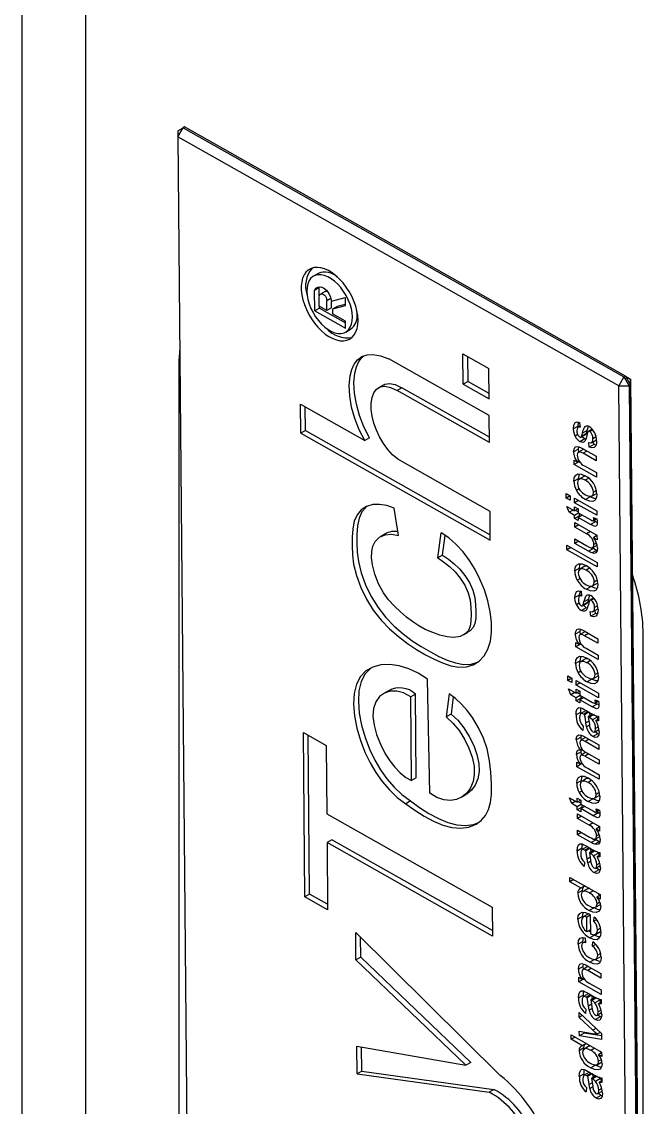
# Model space of a CAD drawing. Header units: millimetres. Extents: x 75 to 2075, y 25 to 1460.
# Drawn here: x 1328 to 1388.9, y 969 to 1075.2 of the extents above; entities that cross this region are included whole.
import ezdxf

# ---------------------------------------------------------------- set-up
doc = ezdxf.new("R2010")
doc.units = ezdxf.units.MM
doc.header["$LTSCALE"] = 5

msp = doc.modelspace()

# ---------------------------------------------------------------- linework, layer by layer
at = {"color": 7, "linetype": 'Continuous', "lineweight": 25}
for p, q in [((1327.955, 1190.839), (1327.955, 821.062)), ((1334.232, 812.315), (1334.232, 1182.091)), ((1343.242, 1063.958), (1343.742, 1064.836)), ((1343.242, 1064.535), (1343.742, 1064.836)), ((1343.242, 1064.535), (1343.242, 1063.958)), ((1343.894, 1064.923), (1343.742, 1064.836)), ((1343.742, 1064.836), (1386.88, 1040.458)), ((1387.031, 1040.546), (1343.894, 1064.923)), ((1386.38, 1039.58), (1343.242, 1063.958)), ((1343.242, 1063.958), (1344.583, 916.336)), ((1356.975, 1050.591), (1356.51, 1050.323)), ((1357.073, 1049.2), (1356.609, 1048.932)), ((1356.627, 1046.925), (1356.609, 1048.932)), ((1357.073, 1049.2), (1357.114, 1049.266)), ((1357.081, 1048.413), (1357.073, 1049.2)), ((1357.651, 1048.839), (1357.186, 1048.571)), ((1357.076, 1047.373), (1357.067, 1048.315)), ((1358.204, 1048.122), (1357.81, 1047.895)), ((1357.819, 1046.953), (1357.81, 1047.895)), ((1358.266, 1047.891), (1359.607, 1048.247)), ((1358.284, 1047.221), (1358.278, 1047.895)), ((1359.614, 1047.561), (1358.836, 1047.354)), ((1359.607, 1048.247), (1359.615, 1047.416)), ((1357.092, 1047.193), (1356.627, 1046.925)), ((1356.627, 1046.925), (1359.635, 1045.225)), ((1357.819, 1046.953), (1357.076, 1047.373)), ((1357.092, 1047.193), (1357.09, 1047.365)), ((1357.092, 1047.193), (1359.63, 1045.758)), ((1358.284, 1047.221), (1357.819, 1046.953)), ((1359.615, 1047.416), (1358.371, 1047.086)), ((1358.836, 1047.354), (1358.371, 1047.086)), ((1358.371, 1047.086), (1358.375, 1046.639)), ((1359.628, 1045.931), (1358.375, 1046.639)), ((1360.784, 1046.596), (1360.763, 1046.94)), ((1359.635, 1045.225), (1359.628, 1045.931)), ((1359.666, 1044.856), (1360.131, 1045.124)), ((1373.703, 1036.677), (1363.869, 1042.234)), ((1371.166, 1039.757), (1371.139, 1042.724)), ((1371.139, 1042.724), (1373.661, 1041.299)), ((1371.631, 1040.025), (1371.608, 1042.459)), ((1343.323, 1041.53), (1343.445, 1041.601)), ((1343.323, 1041.53), (1343.323, 942.379)), ((1373.688, 1038.332), (1373.661, 1041.299)), ((1371.631, 1040.025), (1371.166, 1039.757)), ((1371.631, 1040.025), (1373.683, 1038.865)), ((1386.88, 1040.458), (1386.38, 1039.58)), ((1386.88, 1040.458), (1387.031, 1040.546)), ((1386.88, 1040.458), (1387.39, 1039.586)), ((1387.031, 1040.546), (1387.542, 1039.674)), ((1387.031, 1040.546), (1387.542, 1040.251)), ((1387.542, 1039.674), (1387.542, 1040.251)), ((1387.542, 1040.251), (1388.882, 892.629)), ((1363.338, 1039.671), (1362.873, 1039.402)), ((1365.17, 1039.409), (1364.706, 1039.141)), ((1373.727, 1034.043), (1364.706, 1039.141)), ((1373.722, 1034.577), (1365.17, 1039.409)), ((1371.166, 1039.757), (1373.688, 1038.332)), ((1386.38, 1039.58), (1387.39, 1039.586)), ((1387.72, 891.958), (1386.38, 1039.58)), ((1387.542, 1039.674), (1387.39, 1039.586)), ((1387.39, 1039.586), (1388.73, 891.964)), ((1388.882, 892.052), (1387.542, 1039.674)), ((1355.232, 1037.789), (1361.518, 1034.237)), ((1355.258, 1034.962), (1355.232, 1037.789)), ((1355.723, 1035.23), (1355.702, 1037.524)), ((1373.727, 1034.043), (1373.703, 1036.677)), ((1382.553, 1036.003), (1382.595, 1035.537)), ((1355.723, 1035.23), (1355.258, 1034.962)), ((1355.258, 1034.962), (1373.813, 1024.476)), ((1355.723, 1035.23), (1373.809, 1025.009)), ((1382.414, 1035.65), (1381.95, 1035.381)), ((1382.368, 1034.825), (1382.108, 1034.675)), ((1382.585, 1035.646), (1382.403, 1035.54)), ((1382.424, 1035.553), (1382.414, 1035.65)), ((1382.682, 1034.584), (1383.147, 1034.852)), ((1383.212, 1034.94), (1382.747, 1034.671)), ((1383.292, 1035.228), (1382.828, 1034.96)), ((1383.787, 1035.35), (1383.426, 1035.141)), ((1383.83, 1035.296), (1383.546, 1035.132)), ((1361.982, 1034.506), (1361.518, 1034.237)), ((1383.055, 1034.395), (1382.59, 1034.126)), ((1383.142, 1034.358), (1383.055, 1034.395)), ((1383.488, 1033.575), (1383.446, 1034.04)), ((1383.953, 1033.843), (1383.488, 1033.575)), ((1383.729, 1034.029), (1384.194, 1034.297)), ((1384.16, 1034.587), (1383.861, 1034.414)), ((1383.953, 1033.843), (1383.926, 1034.142)), ((1384.148, 1033.798), (1383.953, 1033.843)), ((1382.435, 1033.391), (1381.97, 1033.123)), ((1382.898, 1033.375), (1382.434, 1033.107)), ((1382.435, 1033.391), (1382.466, 1033.634)), ((1382.476, 1033.131), (1382.435, 1033.391)), ((1382.847, 1033.451), (1384.181, 1032.697)), ((1383.27, 1033.212), (1382.884, 1032.989)), ((1384.185, 1032.253), (1382.884, 1032.989)), ((1384.181, 1032.697), (1384.185, 1032.253)), ((1373.788, 1027.303), (1364.767, 1032.401)), ((1382.016, 1032.331), (1382.32, 1032.159)), ((1382.02, 1031.887), (1382.016, 1032.331)), ((1382.484, 1032.155), (1382.02, 1031.887)), ((1384.2, 1030.655), (1382.02, 1031.887)), ((1382.483, 1032.253), (1382.32, 1032.159)), ((1382.484, 1032.155), (1382.483, 1032.253)), ((1382.589, 1032.096), (1382.484, 1032.155)), ((1383.027, 1031.759), (1384.196, 1031.099)), ((1382.461, 1030.535), (1381.996, 1030.267)), ((1382.476, 1030.412), (1382.461, 1030.535)), ((1382.972, 1030.722), (1382.507, 1030.454)), ((1383.455, 1030.547), (1383.106, 1030.345)), ((1384.196, 1031.099), (1384.2, 1030.655)), ((1382.509, 1029.51), (1382.243, 1029.357)), ((1381.246, 1029.055), (1381.629, 1028.839)), ((1381.25, 1028.611), (1381.246, 1029.055)), ((1381.629, 1028.83), (1381.25, 1028.611)), ((1381.633, 1028.395), (1381.25, 1028.611)), ((1381.629, 1028.839), (1381.633, 1028.395)), ((1382.049, 1028.601), (1384.23, 1027.369)), ((1382.053, 1028.157), (1382.049, 1028.601)), ((1382.44, 1028.38), (1382.053, 1028.157)), ((1383.6, 1028.742), (1383.135, 1028.474)), ((1383.6, 1028.742), (1383.535, 1028.784)), ((1383.743, 1028.799), (1384.207, 1029.068)), ((1384.199, 1029.354), (1383.909, 1029.186)), ((1364.835, 1024.939), (1364.396, 1027.615)), ((1373.813, 1024.476), (1373.788, 1027.303)), ((1381.312, 1027.781), (1382.061, 1027.358)), ((1381.534, 1027.214), (1381.312, 1027.781)), ((1381.921, 1027.437), (1381.534, 1027.214)), ((1384.234, 1026.925), (1382.053, 1028.157)), ((1382.057, 1027.758), (1382.401, 1027.563)), ((1382.061, 1027.358), (1382.057, 1027.758)), ((1382.401, 1027.555), (1382.061, 1027.358)), ((1382.404, 1027.253), (1382.139, 1027.403)), ((1382.401, 1027.563), (1382.405, 1027.163)), ((1384.23, 1027.369), (1384.234, 1026.925)), ((1382.065, 1026.914), (1381.534, 1027.214)), ((1382.451, 1027.137), (1382.065, 1026.914)), ((1382.068, 1026.603), (1382.065, 1026.914)), ((1382.532, 1026.871), (1382.068, 1026.603)), ((1382.412, 1026.409), (1382.068, 1026.603)), ((1382.405, 1027.163), (1383.642, 1026.464)), ((1382.796, 1026.943), (1382.409, 1026.719)), ((1382.409, 1026.719), (1382.412, 1026.409)), ((1383.632, 1026.028), (1382.409, 1026.719)), ((1382.532, 1026.871), (1382.53, 1027.093)), ((1382.603, 1026.831), (1382.532, 1026.871)), ((1384.097, 1026.296), (1383.632, 1026.028)), ((1383.887, 1026.383), (1384.221, 1026.576)), ((1384.097, 1026.296), (1383.915, 1026.399)), ((1383.922, 1026.704), (1384.242, 1026.567)), ((1384.107, 1026.625), (1383.933, 1026.524)), ((1384.26, 1026.209), (1384.097, 1026.296)), ((1368.679, 1022.766), (1368.993, 1025.205)), ((1382.071, 1026.203), (1384.251, 1024.971)), ((1382.075, 1025.759), (1382.071, 1026.203)), ((1382.462, 1025.983), (1382.075, 1025.759)), ((1383.22, 1025.112), (1382.075, 1025.759)), ((1383.607, 1025.336), (1383.22, 1025.112)), ((1363.516, 1025.102), (1363.051, 1024.834)), ((1369.144, 1023.034), (1369.39, 1024.945)), ((1382.086, 1024.605), (1383.271, 1023.935)), ((1382.09, 1024.161), (1382.086, 1024.605)), ((1382.476, 1024.384), (1382.09, 1024.161)), ((1383.434, 1023.401), (1382.09, 1024.161)), ((1384.252, 1024.932), (1383.899, 1024.729)), ((1384.255, 1024.527), (1383.899, 1024.729)), ((1384.209, 1024.197), (1383.955, 1024.05)), ((1384.221, 1024.915), (1384.141, 1025.034)), ((1384.251, 1024.971), (1384.255, 1024.527)), ((1369.144, 1023.034), (1368.679, 1022.766)), ((1381.292, 1023.993), (1384.276, 1022.307)), ((1381.296, 1023.549), (1381.292, 1023.993)), ((1381.683, 1023.773), (1381.296, 1023.549)), ((1384.28, 1021.863), (1381.296, 1023.549)), ((1383.898, 1023.67), (1383.434, 1023.401)), ((1384.241, 1023.501), (1383.777, 1023.233)), ((1383.898, 1023.67), (1383.778, 1023.738)), ((1383.841, 1023.755), (1384.266, 1024)), ((1384.276, 1022.307), (1384.28, 1021.863)), ((1382.541, 1021.744), (1382.076, 1021.476)), ((1382.556, 1021.62), (1382.541, 1021.744)), ((1383.052, 1021.931), (1382.587, 1021.663)), ((1383.535, 1021.756), (1383.185, 1021.554)), ((1382.589, 1020.719), (1382.323, 1020.565)), ((1383.68, 1019.95), (1383.215, 1019.682)), ((1383.68, 1019.95), (1383.614, 1019.993)), ((1383.822, 1020.008), (1384.287, 1020.276)), ((1384.279, 1020.562), (1383.988, 1020.395)), ((1382.564, 1019.133), (1382.1, 1018.864)), ((1382.735, 1019.128), (1382.553, 1019.023)), ((1382.574, 1019.035), (1382.564, 1019.133)), ((1382.703, 1019.486), (1382.745, 1019.02)), ((1383.937, 1018.833), (1383.576, 1018.624)), ((1383.98, 1018.779), (1383.696, 1018.615)), ((1382.518, 1018.308), (1382.258, 1018.158)), ((1383.205, 1017.877), (1382.74, 1017.609)), ((1382.832, 1018.067), (1383.297, 1018.335)), ((1383.362, 1018.422), (1382.897, 1018.154)), ((1383.442, 1018.711), (1382.978, 1018.443)), ((1383.292, 1017.841), (1383.205, 1017.877)), ((1383.879, 1017.512), (1384.344, 1017.78)), ((1384.31, 1018.07), (1384.011, 1017.897)), ((1383.638, 1017.058), (1383.596, 1017.523)), ((1384.103, 1017.326), (1383.638, 1017.058)), ((1384.103, 1017.326), (1384.076, 1017.625)), ((1384.298, 1017.281), (1384.103, 1017.326)), ((1382.597, 1015.542), (1382.628, 1015.785)), ((1383.009, 1015.602), (1384.343, 1014.848)), ((1371.188, 1015.217), (1371.653, 1015.486)), ((1382.597, 1015.542), (1382.132, 1015.274)), ((1383.06, 1015.526), (1382.596, 1015.258)), ((1382.638, 1015.282), (1382.597, 1015.542)), ((1383.432, 1015.363), (1383.046, 1015.14)), ((1384.347, 1014.404), (1383.046, 1015.14)), ((1384.343, 1014.848), (1384.347, 1014.404)), ((1388.78, 916.137), (1388.78, 1015.289)), ((1382.178, 1014.482), (1382.482, 1014.31)), ((1382.182, 1014.038), (1382.178, 1014.482)), ((1382.646, 1014.306), (1382.182, 1014.038)), ((1384.362, 1012.806), (1382.182, 1014.038)), ((1382.646, 1014.404), (1382.482, 1014.31)), ((1382.646, 1014.306), (1382.645, 1014.404)), ((1382.751, 1014.247), (1382.646, 1014.306)), ((1383.189, 1013.91), (1384.358, 1013.25)), ((1382.623, 1012.686), (1382.158, 1012.418)), ((1382.638, 1012.563), (1382.623, 1012.686)), ((1383.134, 1012.873), (1382.669, 1012.605)), ((1383.618, 1012.698), (1383.268, 1012.496)), ((1384.358, 1013.25), (1384.362, 1012.806)), ((1382.671, 1011.661), (1382.405, 1011.507)), ((1384.361, 1011.505), (1384.071, 1011.337)), ((1367.897, 999.735), (1367.661, 1010.885)), ((1381.408, 1011.206), (1381.791, 1010.99)), ((1381.412, 1010.762), (1381.408, 1011.206)), ((1381.791, 1010.98), (1381.412, 1010.762)), ((1381.795, 1010.546), (1381.412, 1010.762)), ((1381.791, 1010.99), (1381.795, 1010.546)), ((1382.211, 1010.752), (1384.392, 1009.52)), ((1382.215, 1010.308), (1382.211, 1010.752)), ((1382.602, 1010.531), (1382.215, 1010.308)), ((1384.396, 1009.076), (1382.215, 1010.308)), ((1383.762, 1010.893), (1383.297, 1010.624)), ((1383.762, 1010.893), (1383.697, 1010.935)), ((1383.905, 1010.95), (1384.369, 1011.219)), ((1363.843, 1009.754), (1363.378, 1009.485)), ((1366.494, 1009.425), (1366.03, 1009.156)), ((1366.569, 1001.224), (1366.494, 1009.425)), ((1369.787, 1009.443), (1369.505, 1007.192)), ((1381.474, 1009.932), (1382.223, 1009.509)), ((1381.696, 1009.365), (1381.474, 1009.932)), ((1382.083, 1009.588), (1381.696, 1009.365)), ((1382.227, 1009.065), (1381.696, 1009.365)), ((1382.219, 1009.908), (1382.563, 1009.714)), ((1382.223, 1009.509), (1382.219, 1009.908)), ((1382.563, 1009.705), (1382.223, 1009.509)), ((1382.613, 1009.288), (1382.227, 1009.065)), ((1382.566, 1009.404), (1382.301, 1009.554)), ((1382.563, 1009.714), (1382.567, 1009.314)), ((1382.567, 1009.314), (1383.804, 1008.615)), ((1382.694, 1009.022), (1382.692, 1009.243)), ((1384.392, 1009.52), (1384.396, 1009.076)), ((1366.104, 1000.955), (1366.03, 1009.156)), ((1370.183, 1009.158), (1369.97, 1007.461)), ((1382.23, 1008.754), (1382.227, 1009.065)), ((1382.694, 1009.022), (1382.23, 1008.754)), ((1382.574, 1008.559), (1382.23, 1008.754)), ((1382.958, 1009.093), (1382.571, 1008.87)), ((1382.571, 1008.87), (1382.574, 1008.559)), ((1383.794, 1008.179), (1382.571, 1008.87)), ((1382.765, 1008.982), (1382.694, 1009.022)), ((1384.259, 1008.447), (1383.794, 1008.179)), ((1384.049, 1008.534), (1384.383, 1008.727)), ((1384.259, 1008.447), (1384.077, 1008.55)), ((1384.084, 1008.855), (1384.404, 1008.718)), ((1384.269, 1008.776), (1384.095, 1008.675)), ((1384.422, 1008.36), (1384.259, 1008.447)), ((1369.97, 1007.461), (1369.505, 1007.192)), ((1382.669, 1007.66), (1382.204, 1007.392)), ((1382.678, 1007.525), (1382.669, 1007.66)), ((1383.14, 1007.791), (1382.675, 1007.523)), ((1383.377, 1007.708), (1382.952, 1007.462)), ((1383, 1007.921), (1383.467, 1007.657)), ((1383.468, 1007.657), (1383.041, 1007.41)), ((1383.218, 1007.798), (1383.125, 1007.782)), ((1383.818, 1007.468), (1383.385, 1007.218)), ((1383.496, 1007.153), (1383.385, 1007.218)), ((1383.961, 1007.421), (1383.496, 1007.153)), ((1383.577, 1007.328), (1383.506, 1007.678)), ((1384.264, 1007.184), (1383.799, 1006.916)), ((1384.264, 1007.184), (1384.105, 1007.328)), ((1384.412, 1007.256), (1384.416, 1006.812)), ((1382.899, 1006.3), (1382.865, 1005.877)), ((1383.472, 1006.78), (1383.173, 1006.607)), ((1383.524, 1006.38), (1383.231, 1006.211)), ((1384.4, 1006.211), (1384.119, 1006.049)), ((1384.415, 1006.983), (1384.15, 1006.83)), ((1355.524, 1005.663), (1357.748, 1004.406)), ((1355.67, 989.577), (1355.524, 1005.663)), ((1356.135, 989.845), (1355.994, 1005.397)), ((1382.691, 1005.218), (1382.226, 1004.95)), ((1383.14, 1005.171), (1382.675, 1004.903)), ((1382.691, 1005.218), (1382.708, 1005.415)), ((1382.948, 1005.305), (1384.438, 1004.464)), ((1383.48, 1005.005), (1383.093, 1004.782)), ((1384.32, 1005.542), (1383.855, 1005.273)), ((1384.011, 1005.714), (1384.435, 1005.959)), ((1384.434, 1005.5), (1384.32, 1005.542)), ((1357.748, 1004.406), (1357.808, 997.715)), ((1382.795, 1004.045), (1382.638, 1003.954)), ((1382.704, 1003.778), (1382.73, 1004.007)), ((1384.442, 1004.02), (1383.093, 1004.782)), ((1384.438, 1004.464), (1384.442, 1004.02)), ((1382.704, 1003.778), (1382.239, 1003.51)), ((1383.135, 1003.7), (1382.67, 1003.432)), ((1383.451, 1003.564), (1383.064, 1003.341)), ((1384.455, 1002.555), (1383.064, 1003.341)), ((1383.207, 1003.701), (1384.451, 1002.999)), ((1384.451, 1002.999), (1384.455, 1002.555)), ((1382.284, 1002.765), (1382.624, 1002.573)), ((1382.288, 1002.321), (1382.284, 1002.765)), ((1382.753, 1002.59), (1382.288, 1002.321)), ((1384.468, 1001.089), (1382.288, 1002.321)), ((1382.764, 1002.654), (1382.624, 1002.573)), ((1382.753, 1002.59), (1382.752, 1002.647)), ((1382.868, 1002.525), (1382.753, 1002.59)), ((1383.354, 1002.161), (1384.464, 1001.533)), ((1366.569, 1001.224), (1366.104, 1000.955)), ((1382.729, 1000.964), (1382.265, 1000.696)), ((1382.744, 1000.841), (1382.729, 1000.964)), ((1383.241, 1001.151), (1382.776, 1000.883)), ((1383.724, 1000.977), (1383.374, 1000.775)), ((1384.464, 1001.533), (1384.468, 1001.089)), ((1382.778, 999.94), (1382.511, 999.786)), ((1384.467, 999.783), (1384.177, 999.615)), ((1365.996, 998.965), (1365.531, 998.697)), ((1370.985, 999.323), (1371.45, 999.592)), ((1381.571, 999.275), (1382.319, 998.853)), ((1381.793, 998.709), (1381.571, 999.275)), ((1382.179, 998.932), (1381.793, 998.709)), ((1382.324, 998.409), (1381.793, 998.709)), ((1382.316, 999.252), (1382.66, 999.058)), ((1382.319, 998.853), (1382.316, 999.252)), ((1382.66, 999.049), (1382.319, 998.853)), ((1382.71, 998.632), (1382.324, 998.409)), ((1382.663, 998.748), (1382.397, 998.898)), ((1382.66, 999.058), (1382.664, 998.658)), ((1382.664, 998.658), (1383.901, 997.959)), ((1383.868, 999.171), (1383.404, 998.903)), ((1383.868, 999.171), (1383.803, 999.213)), ((1384.011, 999.229), (1384.476, 999.497)), ((1357.808, 997.715), (1374.009, 988.56)), ((1382.326, 998.098), (1382.324, 998.409)), ((1382.791, 998.366), (1382.326, 998.098)), ((1382.671, 997.903), (1382.326, 998.098)), ((1382.33, 997.698), (1384.51, 996.466)), ((1382.334, 997.254), (1382.33, 997.698)), ((1383.054, 998.437), (1382.668, 998.214)), ((1382.668, 998.214), (1382.671, 997.903)), ((1383.891, 997.523), (1382.668, 998.214)), ((1382.791, 998.366), (1382.789, 998.587)), ((1382.862, 998.326), (1382.791, 998.366)), ((1384.356, 997.791), (1383.891, 997.523)), ((1384.146, 997.878), (1384.479, 998.071)), ((1384.356, 997.791), (1384.173, 997.894)), ((1384.18, 998.199), (1384.501, 998.062)), ((1384.366, 998.119), (1384.192, 998.019)), ((1384.519, 997.704), (1384.356, 997.791)), ((1382.721, 997.477), (1382.334, 997.254)), ((1383.479, 996.607), (1382.334, 997.254)), ((1383.866, 996.83), (1383.479, 996.607)), ((1384.48, 996.409), (1384.4, 996.528)), ((1382.344, 996.1), (1383.53, 995.43)), ((1382.348, 995.656), (1382.344, 996.1)), ((1382.735, 995.879), (1382.348, 995.656)), ((1383.693, 994.896), (1382.348, 995.656)), ((1384.1, 995.25), (1384.525, 995.495)), ((1384.51, 996.427), (1384.158, 996.223)), ((1384.514, 996.022), (1384.158, 996.223)), ((1384.467, 995.691), (1384.214, 995.545)), ((1384.51, 996.466), (1384.514, 996.022)), ((1358.299, 995.172), (1357.834, 994.904)), ((1357.834, 994.904), (1357.894, 988.32)), ((1374.035, 985.749), (1357.834, 994.904)), ((1374.03, 986.282), (1358.299, 995.172)), ((1383.261, 994.471), (1382.796, 994.203)), ((1383.498, 994.388), (1383.073, 994.142)), ((1383.121, 994.601), (1383.588, 994.337)), ((1383.338, 994.478), (1383.246, 994.461)), ((1383.698, 994.008), (1383.626, 994.358)), ((1384.157, 995.164), (1383.693, 994.896)), ((1384.5, 994.996), (1384.035, 994.727)), ((1384.157, 995.164), (1384.037, 995.232)), ((1382.79, 994.34), (1382.325, 994.071)), ((1382.799, 994.205), (1382.79, 994.34)), ((1383.589, 994.336), (1383.162, 994.09)), ((1383.593, 993.459), (1383.294, 993.287)), ((1383.939, 994.147), (1383.506, 993.897)), ((1383.617, 993.832), (1383.506, 993.897)), ((1384.082, 994.101), (1383.617, 993.832)), ((1384.385, 993.864), (1383.92, 993.596)), ((1384.385, 993.864), (1384.226, 994.008)), ((1384.536, 993.662), (1384.271, 993.509)), ((1384.533, 993.935), (1384.537, 993.491)), ((1383.02, 992.979), (1382.985, 992.557)), ((1383.645, 993.06), (1383.352, 992.891)), ((1384.441, 992.221), (1383.976, 991.953)), ((1384.132, 992.394), (1384.556, 992.638)), ((1384.521, 992.891), (1384.24, 992.729)), ((1384.555, 992.18), (1384.441, 992.221)), ((1381.587, 991.492), (1384.571, 989.806)), ((1381.591, 991.048), (1381.587, 991.492)), ((1381.978, 991.271), (1381.591, 991.048)), ((1382.693, 990.425), (1381.591, 991.048)), ((1382.827, 990.2), (1382.362, 989.932)), ((1383.08, 990.648), (1382.693, 990.425)), ((1382.849, 990.069), (1382.827, 990.2)), ((1383.323, 990.369), (1382.858, 990.101)), ((1383.901, 990.184), (1383.514, 989.961)), ((1356.135, 989.845), (1355.67, 989.577)), ((1357.894, 988.32), (1355.67, 989.577)), ((1357.889, 988.854), (1356.135, 989.845)), ((1384.571, 989.736), (1384.245, 989.548)), ((1384.575, 989.362), (1384.245, 989.548)), ((1384.544, 989.054), (1384.274, 988.898)), ((1384.571, 989.806), (1384.575, 989.362)), ((1374.009, 988.56), (1374.035, 985.749)), ((1383.967, 988.514), (1383.502, 988.245)), ((1384.117, 988.568), (1384.582, 988.836)), ((1382.85, 987.658), (1382.385, 987.39)), ((1382.863, 987.566), (1382.85, 987.658)), ((1383.372, 987.892), (1382.908, 987.624)), ((1383.6, 987.784), (1383.259, 987.588)), ((1383.272, 986.167), (1383.259, 987.588)), ((1383.492, 987.914), (1383.372, 987.892)), ((1383.599, 987.835), (1383.616, 985.972)), ((1383.947, 987.194), (1383.982, 987.607)), ((1384.211, 987.346), (1383.947, 987.194)), ((1360.643, 986.09), (1374.785, 972.104)), ((1360.667, 983.412), (1360.643, 986.09)), ((1383.612, 986.364), (1383.272, 986.167)), ((1383.615, 986.122), (1383.455, 986.273)), ((1384.008, 985.84), (1383.941, 985.885)), ((1384.118, 985.912), (1384.582, 986.181)), ((1384.601, 986.515), (1384.298, 986.34)), ((1361.132, 983.68), (1361.114, 985.624)), ((1382.872, 985.226), (1382.408, 984.958)), ((1382.892, 985.093), (1382.872, 985.226)), ((1383.118, 985.224), (1382.883, 985.088)), ((1383.087, 985.565), (1383.129, 985.099)), ((1384.008, 985.84), (1383.543, 985.572)), ((1383.817, 984.754), (1383.852, 985.177)), ((1384.118, 984.928), (1383.817, 984.754)), ((1384.164, 983.491), (1384.629, 983.76)), ((1384.621, 984.036), (1384.32, 983.863)), ((1361.132, 983.68), (1360.667, 983.412)), ((1371.431, 973.097), (1360.667, 983.412)), ((1371.896, 973.365), (1361.132, 983.68)), ((1382.894, 982.775), (1382.43, 982.506)), ((1383.358, 982.758), (1382.893, 982.49)), ((1382.894, 982.775), (1382.925, 983.017)), ((1382.935, 982.514), (1382.894, 982.775)), ((1383.307, 982.834), (1384.641, 982.08)), ((1384.019, 983.448), (1383.555, 983.18)), ((1382.475, 981.714), (1382.779, 981.542)), ((1382.479, 981.27), (1382.475, 981.714)), ((1382.943, 981.637), (1382.779, 981.542)), ((1382.944, 981.538), (1382.943, 981.637)), ((1383.73, 982.595), (1383.343, 982.372)), ((1384.645, 981.636), (1383.343, 982.372)), ((1384.641, 982.08), (1384.645, 981.636)), ((1382.944, 981.538), (1382.479, 981.27)), ((1384.659, 980.038), (1382.479, 981.27)), ((1383.049, 981.479), (1382.944, 981.538)), ((1383.486, 981.143), (1384.655, 980.482)), ((1382.92, 979.954), (1382.455, 979.686)), ((1382.93, 979.819), (1382.92, 979.954)), ((1383.391, 980.085), (1382.926, 979.817)), ((1383.629, 980.002), (1383.203, 979.756)), ((1383.252, 980.215), (1383.718, 979.951)), ((1383.72, 979.951), (1383.292, 979.704)), ((1383.469, 980.092), (1383.376, 980.076)), ((1384.07, 979.762), (1383.637, 979.511)), ((1383.748, 979.447), (1383.637, 979.511)), ((1384.212, 979.715), (1383.748, 979.447)), ((1383.829, 979.622), (1383.757, 979.972)), ((1384.515, 979.478), (1384.051, 979.21)), ((1384.515, 979.478), (1384.356, 979.622)), ((1384.655, 980.482), (1384.659, 980.038)), ((1384.664, 979.549), (1384.668, 979.105)), ((1383.15, 978.594), (1383.116, 978.171)), ((1383.723, 979.073), (1383.425, 978.901)), ((1383.775, 978.674), (1383.483, 978.505)), ((1384.651, 978.505), (1384.37, 978.343)), ((1384.666, 979.277), (1384.401, 979.124)), ((1382.507, 978.251), (1384.694, 976.197)), ((1382.511, 977.781), (1382.507, 978.251)), ((1382.818, 977.958), (1382.511, 977.781)), ((1383.846, 976.522), (1382.511, 977.781)), ((1384.571, 977.835), (1384.107, 977.567)), ((1384.263, 978.008), (1384.687, 978.253)), ((1384.686, 977.794), (1384.571, 977.835)), ((1382.523, 976.456), (1383.824, 976.222)), ((1382.527, 975.986), (1382.523, 976.456)), ((1382.992, 976.255), (1382.991, 976.372)), ((1384.156, 976.701), (1383.846, 976.522)), ((1384.572, 976.311), (1384.262, 976.132)), ((1381.727, 976.085), (1384.71, 974.399)), ((1381.731, 975.641), (1381.727, 976.085)), ((1382.118, 975.864), (1381.731, 975.641)), ((1382.833, 975.018), (1381.731, 975.641)), ((1382.992, 976.255), (1382.527, 975.986)), ((1384.699, 975.634), (1382.527, 975.986)), ((1383.22, 975.241), (1382.833, 975.018)), ((1384.696, 975.978), (1382.992, 976.255)), ((1384.694, 976.197), (1384.699, 975.634)), ((1360.744, 974.97), (1371.431, 973.097)), ((1360.768, 972.255), (1360.744, 974.97)), ((1361.233, 972.523), (1361.212, 974.888)), ((1382.967, 974.793), (1382.502, 974.525)), ((1382.989, 974.662), (1382.967, 974.793)), ((1383.463, 974.962), (1382.998, 974.694)), ((1384.041, 974.777), (1383.654, 974.554)), ((1384.711, 974.329), (1384.385, 974.141)), ((1384.71, 974.399), (1384.714, 973.955)), ((1371.896, 973.365), (1371.431, 973.097)), ((1384.107, 973.107), (1383.642, 972.838)), ((1384.257, 973.16), (1384.722, 973.429)), ((1384.714, 973.955), (1384.385, 974.141)), ((1384.684, 973.646), (1384.414, 973.491)), ((1361.233, 972.523), (1360.768, 972.255)), ((1360.768, 972.255), (1373.706, 970.457)), ((1361.233, 972.523), (1374.17, 970.725)), ((1382.99, 972.272), (1382.525, 972.004)), ((1383, 972.138), (1382.99, 972.272)), ((1383.461, 972.404), (1382.996, 972.136)), ((1383.698, 972.321), (1383.273, 972.075)), ((1383.321, 972.534), (1383.788, 972.27)), ((1383.789, 972.269), (1383.362, 972.023)), ((1383.539, 972.411), (1383.446, 972.394)), ((1384.14, 972.08), (1383.706, 971.83)), ((1383.899, 971.941), (1383.827, 972.291)), ((1383.793, 971.392), (1383.494, 971.22)), ((1383.845, 970.993), (1383.553, 970.824)), ((1383.818, 971.765), (1383.706, 971.83)), ((1384.282, 972.034), (1383.818, 971.765)), ((1384.585, 971.797), (1384.121, 971.528)), ((1384.585, 971.797), (1384.426, 971.94)), ((1384.736, 971.595), (1384.471, 971.442)), ((1384.733, 971.868), (1384.737, 971.424)), ((1374.17, 970.725), (1373.706, 970.457)), ((1383.22, 970.912), (1383.186, 970.49)), ((1384.641, 970.154), (1384.176, 969.886)), ((1384.332, 970.327), (1384.756, 970.571)), ((1384.721, 970.824), (1384.44, 970.662)), ((1384.755, 970.112), (1384.641, 970.154))]:
    msp.add_line(p, q, dxfattribs=at)
at = {"color": 7, "linetype": 'Continuous', "lineweight": 25, "flags": 128}
for points in [[(1360.873, 1046.016), (1360.844, 1046.46), (1360.766, 1046.926), (1360.64, 1047.402), (1360.469, 1047.883), (1360.255, 1048.358), (1360.003, 1048.819), (1359.716, 1049.258), (1359.401, 1049.668), (1359.062, 1050.04), (1358.705, 1050.369), (1358.338, 1050.648), (1357.966, 1050.873), (1357.596, 1051.038), (1357.235, 1051.143), (1356.889, 1051.184), (1356.565, 1051.161), (1356.268, 1051.074), (1356.003, 1050.925), (1355.776, 1050.716), (1355.59, 1050.452), (1355.448, 1050.136), (1355.353, 1049.775), (1355.308, 1049.375), (1355.312, 1048.943), (1355.365, 1048.487), (1355.467, 1048.015), (1355.616, 1047.536), (1355.809, 1047.057), (1356.043, 1046.588), (1356.313, 1046.137), (1356.614, 1045.711), (1356.943, 1045.319), (1357.291, 1044.968), (1357.654, 1044.663), (1358.024, 1044.411), (1358.396, 1044.215), (1358.762, 1044.08), (1359.116, 1044.007), (1359.452, 1043.998), (1359.764, 1044.053), (1360.045, 1044.172), (1360.292, 1044.351), (1360.499, 1044.588), (1360.663, 1044.879), (1360.782, 1045.217), (1360.852, 1045.599), (1360.873, 1046.016)], [(1360.32, 1046.328), (1360.291, 1046.728), (1360.214, 1047.148), (1360.089, 1047.577), (1359.919, 1048.007), (1359.708, 1048.427), (1359.461, 1048.828), (1359.184, 1049.202), (1358.882, 1049.54), (1358.562, 1049.834), (1358.231, 1050.078), (1357.898, 1050.267), (1357.569, 1050.396), (1357.251, 1050.462), (1356.952, 1050.463), (1356.678, 1050.401), (1356.436, 1050.276), (1356.231, 1050.091), (1356.067, 1049.85), (1355.949, 1049.558), (1355.878, 1049.222), (1355.856, 1048.85), (1355.885, 1048.45), (1355.962, 1048.031), (1356.088, 1047.601), (1356.257, 1047.172), (1356.468, 1046.752), (1356.715, 1046.35), (1356.993, 1045.976), (1357.295, 1045.638), (1357.614, 1045.344), (1357.945, 1045.1), (1358.278, 1044.912), (1358.608, 1044.783), (1358.925, 1044.717), (1359.224, 1044.715), (1359.498, 1044.777), (1359.74, 1044.903), (1359.945, 1045.088), (1360.109, 1045.329), (1360.228, 1045.62), (1360.298, 1045.956), (1360.32, 1046.328)], [(1356.609, 1048.932), (1356.735, 1049.138), (1356.95, 1049.256), (1357.218, 1049.273), (1357.505, 1049.179), (1357.776, 1048.962), (1358.001, 1048.633), (1358.168, 1048.253), (1358.266, 1047.891)], [(1357.067, 1048.315), (1357.084, 1048.436), (1357.131, 1048.524), (1357.289, 1048.6), (1357.388, 1048.589), (1357.49, 1048.544), (1357.588, 1048.466), (1357.676, 1048.355), (1357.741, 1048.228), (1357.787, 1048.075), (1357.81, 1047.895)], [(1357.66, 1048.823), (1357.754, 1048.869), (1357.848, 1048.858)], [(1361.518, 1034.237), (1360.977, 1035.3), (1360.549, 1036.405), (1360.239, 1037.52), (1360.056, 1038.608), (1360.004, 1039.636), (1360.09, 1040.568), (1360.25, 1041.185), (1360.493, 1041.713), (1360.823, 1042.14), (1361.243, 1042.451), (1361.754, 1042.63), (1362.361, 1042.663), (1363.065, 1042.536), (1363.869, 1042.234)], [(1361.982, 1034.506), (1361.441, 1035.568), (1361.013, 1036.674), (1360.704, 1037.788), (1360.52, 1038.876), (1360.469, 1039.904), (1360.555, 1040.836), (1360.714, 1041.453), (1360.958, 1041.982), (1361.288, 1042.409), (1361.436, 1042.518)], [(1364.767, 1032.401), (1364.249, 1032.842), (1363.773, 1033.365), (1363.345, 1033.954), (1362.972, 1034.592), (1362.661, 1035.261), (1362.419, 1035.944), (1362.251, 1036.625), (1362.165, 1037.282), (1362.161, 1037.896), (1362.243, 1038.444), (1362.415, 1038.905), (1362.678, 1039.257), (1363.036, 1039.478), (1363.491, 1039.547), (1364.047, 1039.442), (1364.706, 1039.141)], [(1363.348, 1039.653), (1363.5, 1039.747), (1363.956, 1039.815), (1364.511, 1039.71), (1365.17, 1039.409)], [(1381.95, 1035.381), (1381.984, 1035.731), (1382.114, 1035.993), (1382.311, 1036.06), (1382.553, 1036.003)], [(1382.414, 1035.65), (1382.448, 1035.999), (1382.461, 1036.025)], [(1382.108, 1034.675), (1381.98, 1035.08), (1381.95, 1035.381)], [(1382.595, 1035.537), (1382.446, 1035.557), (1382.341, 1035.477), (1382.294, 1035.219)], [(1383.263, 1034.726), (1383.179, 1034.446), (1383.072, 1034.189), (1382.987, 1034.097), (1382.873, 1034.055), (1382.737, 1034.065), (1382.59, 1034.126)], [(1382.747, 1034.671), (1382.794, 1034.832), (1382.828, 1034.96)], [(1382.828, 1034.96), (1382.916, 1035.246), (1383.019, 1035.517), (1383.101, 1035.618), (1383.214, 1035.671), (1383.352, 1035.663), (1383.503, 1035.598)], [(1383.144, 1034.857), (1383.182, 1034.886), (1383.212, 1034.94)], [(1383.212, 1034.94), (1383.258, 1035.1), (1383.292, 1035.228)], [(1383.371, 1035.08), (1383.304, 1034.888), (1383.263, 1034.726)], [(1383.292, 1035.228), (1383.381, 1035.514), (1383.425, 1035.631)], [(1383.546, 1035.132), (1383.483, 1035.154), (1383.429, 1035.143), (1383.371, 1035.08)], [(1381.97, 1033.123), (1382.006, 1033.407), (1382.128, 1033.61), (1382.292, 1033.665), (1382.49, 1033.63)], [(1382.547, 1034.592), (1382.615, 1034.569), (1382.661, 1034.574)], [(1382.661, 1034.574), (1382.717, 1034.618), (1382.747, 1034.671)], [(1383.055, 1034.395), (1382.901, 1034.504), (1382.773, 1034.636)], [(1383.446, 1034.04), (1383.644, 1034.003), (1383.791, 1034.087), (1383.848, 1034.233), (1383.861, 1034.414)], [(1384.205, 1034.215), (1384.19, 1033.946), (1384.125, 1033.716), (1383.993, 1033.562), (1383.76, 1033.512), (1383.488, 1033.575)], [(1382.884, 1032.989), (1382.653, 1033.101), (1382.444, 1033.112), (1382.345, 1032.995), (1382.316, 1032.805)], [(1382.49, 1033.63), (1382.69, 1033.537), (1382.847, 1033.451)], [(1382.979, 1033.377), (1382.909, 1033.38), (1382.901, 1033.371)], [(1381.996, 1030.267), (1382.035, 1030.601), (1382.168, 1030.847), (1382.388, 1030.974), (1382.72, 1030.957), (1383.084, 1030.8)], [(1383.106, 1030.345), (1382.799, 1030.477), (1382.528, 1030.465), (1382.386, 1030.321), (1382.34, 1030.072)], [(1382.461, 1030.535), (1382.5, 1030.869), (1382.552, 1030.966)], [(1383.174, 1030.742), (1382.993, 1030.733), (1382.976, 1030.716)], [(1383.13, 1028.918), (1383.442, 1028.782), (1383.719, 1028.787), (1383.863, 1028.934), (1383.909, 1029.186)], [(1384.253, 1028.992), (1384.214, 1028.651), (1384.078, 1028.4), (1383.85, 1028.277), (1383.507, 1028.308), (1383.135, 1028.474)], [(1384.164, 1028.559), (1383.971, 1028.576), (1383.6, 1028.742)], [(1364.396, 1027.615), (1363.684, 1027.877), (1362.981, 1027.993), (1362.312, 1027.963), (1361.704, 1027.785), (1361.183, 1027.459), (1360.774, 1026.984), (1360.501, 1026.359), (1360.357, 1025.609), (1360.298, 1024.783), (1360.285, 1023.927), (1360.321, 1023.051), (1360.434, 1022.147), (1360.705, 1021.017), (1361.131, 1019.857), (1361.691, 1018.714), (1362.363, 1017.636), (1363.122, 1016.665), (1363.948, 1015.807), (1364.818, 1015.05), (1365.708, 1014.385), (1366.597, 1013.8), (1367.48, 1013.284), (1368.309, 1012.851), (1369.138, 1012.478), (1369.952, 1012.204), (1370.736, 1012.066), (1371.475, 1012.092), (1372.146, 1012.283), (1372.729, 1012.641), (1373.207, 1013.163), (1373.571, 1013.828), (1373.816, 1014.614), (1373.933, 1015.499), (1373.927, 1016.462), (1373.807, 1017.481), (1373.58, 1018.537), (1373.244, 1019.613), (1372.798, 1020.688), (1372.316, 1021.623), (1371.761, 1022.515), (1371.143, 1023.341), (1370.47, 1024.079), (1369.75, 1024.708), (1368.993, 1025.205)], [(1361.648, 1027.727), (1361.238, 1027.252), (1360.966, 1026.628), (1360.822, 1025.878), (1360.763, 1025.052), (1360.749, 1024.196), (1360.786, 1023.319), (1360.899, 1022.415), (1361.17, 1021.285), (1361.596, 1020.125), (1362.156, 1018.982), (1362.827, 1017.904), (1363.587, 1016.933), (1364.413, 1016.075), (1365.282, 1015.319), (1366.173, 1014.653), (1367.062, 1014.068), (1367.945, 1013.552), (1368.774, 1013.119), (1369.603, 1012.746), (1370.417, 1012.472), (1371.201, 1012.335), (1371.939, 1012.36), (1372.558, 1012.536)], [(1384.278, 1026.235), (1384.263, 1026.037), (1384.192, 1025.888), (1384.053, 1025.839), (1383.845, 1025.915), (1383.632, 1026.028)], [(1383.642, 1026.464), (1383.745, 1026.409), (1383.846, 1026.373), (1383.888, 1026.384), (1383.917, 1026.416), (1383.933, 1026.524)], [(1383.933, 1026.524), (1383.928, 1026.624), (1383.922, 1026.704)], [(1384.242, 1026.567), (1384.269, 1026.378), (1384.278, 1026.235)], [(1368.679, 1022.766), (1369.247, 1022.371), (1369.815, 1021.911), (1370.363, 1021.379), (1370.869, 1020.767), (1371.311, 1020.072), (1371.652, 1019.331), (1371.846, 1018.602), (1371.913, 1017.904), (1371.933, 1017.215), (1371.923, 1016.55), (1371.844, 1016.058), (1371.663, 1015.659), (1371.389, 1015.356), (1370.855, 1015.071), (1370.239, 1014.973), (1369.578, 1015.028), (1368.886, 1015.195), (1368.175, 1015.44), (1367.454, 1015.76), (1366.834, 1016.097), (1366.218, 1016.493), (1365.612, 1016.953), (1365.015, 1017.469), (1364.421, 1018.026), (1363.854, 1018.637), (1363.351, 1019.327), (1362.871, 1020.226), (1362.507, 1021.164), (1362.27, 1022.087), (1362.193, 1022.749), (1362.212, 1023.367), (1362.329, 1023.913), (1362.545, 1024.361), (1362.971, 1024.785), (1363.521, 1025.017), (1364.155, 1025.066), (1364.835, 1024.939)], [(1369.144, 1023.034), (1369.712, 1022.639), (1370.28, 1022.179), (1370.827, 1021.647), (1371.333, 1021.035), (1371.776, 1020.34), (1372.116, 1019.599), (1372.311, 1018.871), (1372.377, 1018.173), (1372.398, 1017.483), (1372.388, 1016.818), (1372.309, 1016.327), (1372.127, 1015.927), (1371.853, 1015.624), (1371.639, 1015.51)], [(1383.271, 1023.935), (1383.486, 1023.819), (1383.654, 1023.745)], [(1383.777, 1023.233), (1383.585, 1023.319), (1383.434, 1023.401)], [(1383.654, 1023.745), (1383.795, 1023.737), (1383.899, 1023.81), (1383.955, 1024.05)], [(1384.301, 1023.736), (1384.262, 1023.454), (1384.138, 1023.253), (1383.975, 1023.197), (1383.777, 1023.233)], [(1384.241, 1023.501), (1384.05, 1023.587), (1383.898, 1023.67)], [(1382.076, 1021.476), (1382.115, 1021.809), (1382.248, 1022.056), (1382.467, 1022.182), (1382.8, 1022.166), (1383.163, 1022.008)], [(1382.541, 1021.744), (1382.579, 1022.077), (1382.632, 1022.174)], [(1383.185, 1021.554), (1382.878, 1021.686), (1382.608, 1021.674), (1382.466, 1021.529), (1382.42, 1021.281)], [(1383.253, 1021.95), (1383.073, 1021.942), (1383.056, 1021.925)], [(1383.21, 1020.127), (1383.521, 1019.991), (1383.799, 1019.996), (1383.943, 1020.143), (1383.988, 1020.395)], [(1384.333, 1020.2), (1384.294, 1019.859), (1384.158, 1019.608), (1383.93, 1019.485), (1383.587, 1019.516), (1383.215, 1019.682)], [(1384.244, 1019.767), (1384.051, 1019.785), (1383.68, 1019.95)], [(1382.1, 1018.864), (1382.134, 1019.214), (1382.264, 1019.476), (1382.461, 1019.543), (1382.703, 1019.486)], [(1382.258, 1018.158), (1382.13, 1018.563), (1382.1, 1018.864)], [(1382.745, 1019.02), (1382.596, 1019.04), (1382.491, 1018.96), (1382.444, 1018.702)], [(1382.564, 1019.133), (1382.598, 1019.482), (1382.611, 1019.508)], [(1382.978, 1018.443), (1383.066, 1018.729), (1383.169, 1019), (1383.251, 1019.101), (1383.364, 1019.154), (1383.502, 1019.146), (1383.653, 1019.081)], [(1383.442, 1018.711), (1383.531, 1018.997), (1383.575, 1019.114)], [(1382.697, 1018.075), (1382.765, 1018.052), (1382.811, 1018.057)], [(1383.413, 1018.209), (1383.329, 1017.929), (1383.222, 1017.672), (1383.137, 1017.58), (1383.023, 1017.537), (1382.887, 1017.548), (1382.74, 1017.609)], [(1382.811, 1018.057), (1382.867, 1018.101), (1382.897, 1018.154)], [(1382.897, 1018.154), (1382.944, 1018.314), (1382.978, 1018.443)], [(1383.205, 1017.877), (1383.051, 1017.987), (1382.923, 1018.119)], [(1383.294, 1018.34), (1383.332, 1018.369), (1383.362, 1018.422)], [(1383.362, 1018.422), (1383.408, 1018.583), (1383.442, 1018.711)], [(1383.521, 1018.563), (1383.454, 1018.371), (1383.413, 1018.209)], [(1383.696, 1018.615), (1383.633, 1018.637), (1383.579, 1018.626), (1383.521, 1018.563)], [(1383.596, 1017.523), (1383.794, 1017.486), (1383.941, 1017.57), (1383.998, 1017.716), (1384.011, 1017.897)], [(1384.355, 1017.698), (1384.34, 1017.429), (1384.275, 1017.199), (1384.143, 1017.045), (1383.91, 1016.995), (1383.638, 1017.058)], [(1382.132, 1015.274), (1382.168, 1015.558), (1382.29, 1015.761), (1382.454, 1015.816), (1382.652, 1015.781)], [(1382.652, 1015.781), (1382.852, 1015.688), (1383.009, 1015.602)], [(1383.046, 1015.14), (1382.815, 1015.252), (1382.606, 1015.263), (1382.507, 1015.146), (1382.478, 1014.956)], [(1383.141, 1015.528), (1383.071, 1015.531), (1383.063, 1015.522)], [(1382.158, 1012.418), (1382.197, 1012.751), (1382.33, 1012.998), (1382.55, 1013.125), (1382.882, 1013.108), (1383.246, 1012.95)], [(1383.268, 1012.496), (1382.961, 1012.628), (1382.69, 1012.616), (1382.548, 1012.471), (1382.503, 1012.223)], [(1382.623, 1012.686), (1382.662, 1013.02), (1382.714, 1013.117)], [(1383.336, 1012.892), (1383.155, 1012.884), (1383.138, 1012.867)], [(1367.661, 1010.885), (1366.759, 1011.469), (1365.826, 1011.906), (1364.889, 1012.19), (1363.976, 1012.316), (1363.113, 1012.279), (1362.327, 1012.074), (1361.646, 1011.695), (1361.097, 1011.138), (1360.707, 1010.397), (1360.492, 1009.48), (1360.437, 1008.431), (1360.524, 1007.295), (1360.746, 1006.107), (1361.094, 1004.895), (1361.565, 1003.686), (1362.045, 1002.703), (1362.602, 1001.758), (1363.233, 1000.869), (1363.934, 1000.052), (1364.701, 999.322), (1365.531, 998.697)], [(1362.089, 1011.942), (1361.562, 1011.406), (1361.172, 1010.665), (1360.956, 1009.748), (1360.901, 1008.699), (1360.989, 1007.563), (1361.21, 1006.375), (1361.559, 1005.163), (1362.029, 1003.955), (1362.51, 1002.971), (1363.067, 1002.027), (1363.698, 1001.137), (1364.398, 1000.32), (1365.165, 999.59), (1365.996, 998.965)], [(1383.292, 1011.069), (1383.604, 1010.933), (1383.881, 1010.938), (1384.025, 1011.085), (1384.071, 1011.337)], [(1384.415, 1011.143), (1384.376, 1010.801), (1384.24, 1010.551), (1384.012, 1010.428), (1383.669, 1010.459), (1383.297, 1010.624)], [(1384.326, 1010.71), (1384.133, 1010.727), (1383.762, 1010.893)], [(1366.03, 1009.156), (1365.332, 1009.541), (1364.654, 1009.723), (1364.02, 1009.714), (1363.453, 1009.527), (1362.977, 1009.174), (1362.616, 1008.67), (1362.393, 1008.027), (1362.332, 1007.258), (1362.435, 1006.389), (1362.684, 1005.461), (1363.058, 1004.516), (1363.537, 1003.593), (1363.983, 1002.899), (1364.473, 1002.267), (1364.997, 1001.719), (1365.544, 1001.274), (1366.104, 1000.955)], [(1365.531, 998.697), (1366.431, 998.051), (1367.347, 997.469), (1368.267, 996.976), (1369.176, 996.599), (1370.062, 996.362), (1370.912, 996.292), (1371.708, 996.406), (1372.424, 996.704), (1372.919, 997.071), (1373.329, 997.549), (1373.638, 998.136), (1373.835, 998.827), (1373.931, 999.605), (1373.943, 1000.663), (1373.874, 1001.772), (1373.739, 1002.902), (1373.492, 1004.054), (1373.137, 1005.099), (1372.653, 1006.139), (1372.056, 1007.134), (1371.548, 1007.827), (1370.994, 1008.454), (1370.405, 1008.998), (1369.787, 1009.443)], [(1384.44, 1008.386), (1384.425, 1008.188), (1384.354, 1008.039), (1384.215, 1007.99), (1384.007, 1008.066), (1383.794, 1008.179)], [(1383.804, 1008.615), (1383.907, 1008.56), (1384.008, 1008.524), (1384.05, 1008.535), (1384.079, 1008.567), (1384.095, 1008.675)], [(1384.095, 1008.675), (1384.09, 1008.775), (1384.084, 1008.855)], [(1384.404, 1008.718), (1384.431, 1008.529), (1384.44, 1008.386)], [(1369.505, 1007.192), (1370.157, 1006.589), (1370.758, 1005.851), (1371.286, 1005.02), (1371.72, 1004.135), (1372.039, 1003.239), (1372.22, 1002.372), (1372.247, 1001.572), (1372.126, 1000.859), (1371.876, 1000.245), (1371.512, 999.743), (1371.051, 999.363), (1370.511, 999.119), (1369.909, 999.022), (1369.261, 999.084), (1368.585, 999.318), (1367.897, 999.735)], [(1369.97, 1007.461), (1370.622, 1006.858), (1371.223, 1006.12), (1371.751, 1005.288), (1372.185, 1004.403), (1372.503, 1003.507), (1372.685, 1002.64), (1372.711, 1001.84), (1372.591, 1001.128), (1372.34, 1000.514), (1371.976, 1000.011), (1371.516, 999.631), (1371.446, 999.6)], [(1382.204, 1007.392), (1382.223, 1007.719), (1382.314, 1007.987), (1382.462, 1008.103), (1382.673, 1008.084)], [(1382.66, 1007.513), (1382.564, 1007.322), (1382.549, 1007.117)], [(1382.952, 1007.462), (1382.776, 1007.534), (1382.66, 1007.513)], [(1382.669, 1007.66), (1382.688, 1007.987), (1382.714, 1008.065)], [(1382.673, 1008.084), (1382.856, 1008), (1383, 1007.921)], [(1383.041, 1007.41), (1382.991, 1007.439), (1382.952, 1007.462)], [(1383.173, 1006.607), (1383.114, 1007.052), (1383.041, 1007.41)], [(1383.385, 1007.218), (1383.469, 1006.801), (1383.51, 1006.482)], [(1383.799, 1006.916), (1383.633, 1007.066), (1383.496, 1007.153)], [(1384.415, 1006.946), (1384.387, 1007.005), (1384.264, 1007.184)], [(1383.231, 1006.211), (1383.194, 1006.435), (1383.173, 1006.607)], [(1383.83, 1005.729), (1383.933, 1005.696), (1384.019, 1005.719), (1384.077, 1005.789), (1384.119, 1006.049)], [(1384.416, 1006.812), (1384.274, 1006.799), (1384.15, 1006.83)], [(1382.226, 1004.95), (1382.247, 1005.18), (1382.326, 1005.357), (1382.473, 1005.443), (1382.702, 1005.418), (1382.948, 1005.305)], [(1382.732, 1004.936), (1382.713, 1005.001), (1382.691, 1005.218)], [(1384.464, 1005.753), (1384.427, 1005.435), (1384.278, 1005.226), (1384.084, 1005.189), (1383.855, 1005.273)], [(1384.32, 1005.542), (1384.083, 1005.727), (1384.068, 1005.747)], [(1382.239, 1003.51), (1382.265, 1003.739), (1382.362, 1003.902), (1382.486, 1003.96), (1382.638, 1003.954)], [(1383.093, 1004.782), (1382.908, 1004.877), (1382.732, 1004.92), (1382.661, 1004.893), (1382.609, 1004.834), (1382.571, 1004.649)], [(1383.064, 1003.341), (1382.891, 1003.423), (1382.728, 1003.45), (1382.66, 1003.426), (1382.614, 1003.367), (1382.585, 1003.188)], [(1382.751, 1003.479), (1382.724, 1003.574), (1382.704, 1003.778)], [(1383.209, 1003.715), (1383.192, 1003.718), (1383.136, 1003.698)], [(1382.265, 1000.696), (1382.303, 1001.03), (1382.436, 1001.276), (1382.656, 1001.403), (1382.988, 1001.387), (1383.352, 1001.229)], [(1383.374, 1000.775), (1383.067, 1000.907), (1382.797, 1000.894), (1382.655, 1000.75), (1382.609, 1000.502)], [(1382.729, 1000.964), (1382.768, 1001.298), (1382.82, 1001.395)], [(1383.442, 1001.171), (1383.261, 1001.162), (1383.245, 1001.145)], [(1365.996, 998.965), (1366.896, 998.319), (1367.812, 997.737), (1368.732, 997.244), (1369.641, 996.867), (1370.527, 996.63), (1371.376, 996.56), (1372.173, 996.674), (1372.655, 996.875)], [(1383.398, 999.347), (1383.71, 999.211), (1383.987, 999.216), (1384.131, 999.363), (1384.177, 999.615)], [(1384.521, 999.421), (1384.483, 999.08), (1384.346, 998.829), (1384.119, 998.706), (1383.775, 998.737), (1383.404, 998.903)], [(1384.433, 998.988), (1384.24, 999.005), (1383.868, 999.171)], [(1384.537, 997.73), (1384.522, 997.532), (1384.451, 997.383), (1384.312, 997.333), (1384.103, 997.41), (1383.891, 997.523)], [(1383.901, 997.959), (1384.004, 997.904), (1384.105, 997.868), (1384.147, 997.879), (1384.176, 997.911), (1384.192, 998.019)], [(1384.192, 998.019), (1384.187, 998.119), (1384.18, 998.199)], [(1384.501, 998.062), (1384.528, 997.873), (1384.537, 997.73)], [(1383.53, 995.43), (1383.745, 995.313), (1383.912, 995.239)], [(1383.912, 995.239), (1384.054, 995.232), (1384.158, 995.305), (1384.214, 995.545)], [(1382.325, 994.071), (1382.344, 994.398), (1382.435, 994.667), (1382.583, 994.783), (1382.794, 994.764)], [(1382.79, 994.34), (1382.809, 994.667), (1382.835, 994.745)], [(1382.794, 994.764), (1382.977, 994.68), (1383.121, 994.601)], [(1384.035, 994.727), (1383.844, 994.814), (1383.693, 994.896)], [(1384.559, 995.231), (1384.521, 994.948), (1384.397, 994.747), (1384.234, 994.691), (1384.035, 994.727)], [(1384.5, 994.996), (1384.309, 995.082), (1384.157, 995.164)], [(1382.781, 994.193), (1382.685, 994.002), (1382.67, 993.797)], [(1383.073, 994.142), (1382.897, 994.214), (1382.781, 994.193)], [(1383.162, 994.09), (1383.112, 994.119), (1383.073, 994.142)], [(1383.294, 993.287), (1383.235, 993.732), (1383.162, 994.09)], [(1383.352, 992.891), (1383.315, 993.114), (1383.294, 993.287)], [(1383.506, 993.897), (1383.59, 993.481), (1383.631, 993.162)], [(1383.92, 993.596), (1383.754, 993.746), (1383.617, 993.832)], [(1384.537, 993.491), (1384.395, 993.479), (1384.271, 993.509)], [(1384.536, 993.626), (1384.507, 993.685), (1384.385, 993.864)], [(1383.951, 992.409), (1384.054, 992.375), (1384.14, 992.399), (1384.198, 992.468), (1384.24, 992.729)], [(1384.585, 992.433), (1384.547, 992.115), (1384.399, 991.906), (1384.205, 991.869), (1383.976, 991.953)], [(1384.441, 992.221), (1384.204, 992.406), (1384.189, 992.427)], [(1383.514, 989.961), (1383.238, 990.093), (1382.976, 990.138), (1382.778, 990.031), (1382.723, 989.916), (1382.706, 989.766)], [(1382.827, 990.2), (1382.852, 990.412), (1382.933, 990.564)], [(1383.538, 990.39), (1383.441, 990.407), (1383.334, 990.349)], [(1384.543, 989.72), (1384.43, 989.878), (1384.408, 989.898)], [(1382.385, 987.39), (1382.426, 987.726), (1382.567, 987.967), (1382.794, 988.085), (1383.134, 988.055), (1383.501, 987.893)], [(1382.85, 987.658), (1382.891, 987.994), (1382.936, 988.073)], [(1383.497, 988.69), (1383.797, 988.556), (1384.068, 988.545), (1384.22, 988.666), (1384.274, 988.898)], [(1384.619, 988.658), (1384.568, 988.347), (1384.414, 988.138), (1384.183, 988.051), (1383.854, 988.09), (1383.502, 988.245)], [(1384.556, 988.33), (1384.319, 988.358), (1383.967, 988.514)], [(1382.908, 987.624), (1382.76, 987.431), (1382.73, 987.193)], [(1383.259, 987.588), (1383.049, 987.65), (1382.908, 987.624)], [(1383.501, 987.893), (1383.556, 987.861), (1383.599, 987.835)], [(1384.642, 986.138), (1384.607, 985.792), (1384.479, 985.529), (1384.258, 985.392), (1383.916, 985.409), (1383.543, 985.572)], [(1383.616, 985.972), (1383.905, 985.877), (1384.146, 985.931), (1384.263, 986.095), (1384.298, 986.34)], [(1384.577, 986.192), (1384.611, 986.199), (1384.634, 986.232)], [(1382.408, 984.958), (1382.454, 985.317), (1382.623, 985.554), (1382.836, 985.612), (1383.087, 985.565)], [(1383.129, 985.099), (1382.959, 985.114), (1382.828, 985.042), (1382.769, 984.923), (1382.752, 984.766)], [(1382.872, 985.226), (1382.918, 985.585), (1382.926, 985.595)], [(1384.547, 985.669), (1384.381, 985.677), (1384.008, 985.84)], [(1383.54, 983.63), (1383.747, 983.527), (1383.949, 983.464), (1384.129, 983.475), (1384.275, 983.614), (1384.32, 983.863)], [(1382.43, 982.506), (1382.466, 982.79), (1382.588, 982.993), (1382.752, 983.048), (1382.95, 983.013)], [(1382.95, 983.013), (1383.149, 982.92), (1383.307, 982.834)], [(1383.438, 982.76), (1383.368, 982.764), (1383.361, 982.754)], [(1384.664, 983.684), (1384.626, 983.346), (1384.489, 983.101), (1384.262, 982.983), (1383.922, 983.015), (1383.555, 983.18)], [(1384.581, 983.265), (1384.387, 983.284), (1384.019, 983.448)], [(1383.343, 982.372), (1383.112, 982.484), (1382.904, 982.495), (1382.804, 982.378), (1382.775, 982.188)], [(1382.455, 979.686), (1382.474, 980.013), (1382.565, 980.281), (1382.713, 980.397), (1382.925, 980.378)], [(1382.912, 979.807), (1382.816, 979.616), (1382.8, 979.411)], [(1383.203, 979.756), (1383.028, 979.828), (1382.912, 979.807)], [(1382.92, 979.954), (1382.939, 980.281), (1382.966, 980.359)], [(1382.925, 980.378), (1383.107, 980.294), (1383.252, 980.215)], [(1383.292, 979.704), (1383.243, 979.733), (1383.203, 979.756)], [(1383.425, 978.901), (1383.366, 979.346), (1383.292, 979.704)], [(1383.637, 979.511), (1383.72, 979.095), (1383.762, 978.776)], [(1384.667, 979.24), (1384.638, 979.299), (1384.515, 979.478)], [(1383.483, 978.505), (1383.445, 978.729), (1383.425, 978.901)], [(1384.051, 979.21), (1383.884, 979.36), (1383.748, 979.447)], [(1384.668, 979.105), (1384.525, 979.093), (1384.401, 979.124)], [(1384.081, 978.023), (1384.185, 977.989), (1384.271, 978.013), (1384.328, 978.083), (1384.37, 978.343)], [(1384.715, 978.047), (1384.678, 977.729), (1384.53, 977.52), (1384.336, 977.483), (1384.107, 977.567)], [(1384.571, 977.835), (1384.335, 978.021), (1384.319, 978.041)], [(1384.262, 976.132), (1384.028, 976.347), (1383.846, 976.522)], [(1383.824, 976.222), (1384.068, 976.177), (1384.262, 976.132)], [(1383.654, 974.554), (1383.377, 974.686), (1383.116, 974.731), (1382.918, 974.624), (1382.863, 974.509), (1382.846, 974.359)], [(1382.967, 974.793), (1382.992, 975.005), (1383.073, 975.157)], [(1383.678, 974.983), (1383.58, 975), (1383.474, 974.942)], [(1384.683, 974.313), (1384.569, 974.471), (1384.548, 974.491)], [(1383.637, 973.283), (1383.937, 973.149), (1384.208, 973.138), (1384.36, 973.259), (1384.414, 973.491)], [(1384.759, 973.251), (1384.708, 972.94), (1384.554, 972.731), (1384.323, 972.644), (1383.994, 972.682), (1383.642, 972.838)], [(1384.695, 972.923), (1384.459, 972.951), (1384.107, 973.107)], [(1382.525, 972.004), (1382.544, 972.331), (1382.635, 972.6), (1382.783, 972.716), (1382.995, 972.697)], [(1382.981, 972.126), (1382.885, 971.935), (1382.87, 971.73)], [(1383.273, 972.075), (1383.097, 972.147), (1382.981, 972.126)], [(1382.99, 972.272), (1383.009, 972.6), (1383.035, 972.678)], [(1382.995, 972.697), (1383.177, 972.612), (1383.321, 972.534)], [(1383.362, 972.023), (1383.312, 972.052), (1383.273, 972.075)], [(1383.494, 971.22), (1383.436, 971.665), (1383.362, 972.023)], [(1383.553, 970.824), (1383.515, 971.047), (1383.494, 971.22)], [(1383.706, 971.83), (1383.79, 971.414), (1383.831, 971.095)], [(1384.121, 971.528), (1383.954, 971.679), (1383.818, 971.765)], [(1384.737, 971.424), (1384.595, 971.411), (1384.471, 971.442)], [(1384.723, 971.588), (1384.708, 971.618), (1384.585, 971.797)], [(1384.151, 970.342), (1384.255, 970.308), (1384.34, 970.332), (1384.398, 970.401), (1384.44, 970.662)], [(1384.785, 970.366), (1384.748, 970.047), (1384.599, 969.839), (1384.406, 969.802), (1384.176, 969.886)], [(1384.641, 970.154), (1384.404, 970.339), (1384.389, 970.359)]]:
    msp.add_lwpolyline(points, dxfattribs=at)
at = {"color": 7, "linetype": 'Continuous', "lineweight": 25}
for centre, radius, start, end in [((1358.448, 1049.373), 2.712, 140.17049, 198.6257), ((1357.649, 1048.994), 1.733, 45.50279, 112.87827), ((1359.218, 1046.411), 1.578, 305.3573, 6.76142), ((1359.786, 1046.932), 2.641, 220.50154, 280.69152), ((1355.124, 1041.576), 11.801, 172.23389, 180.21974), ((1382.977, 1035.131), 0.689, 172.61394, 231.42356), ((1382.57, 1034.254), 1.636, 358.62005, 55.21557), ((1383.036, 1034.48), 0.828, 355.43529, 51.96511), ((1383.229, 1035.173), 1.226, 203.93723, 238.59991), ((1383.602, 1033.169), 1.633, 181.61216, 218.22709), ((1383.543, 1032.875), 1.23, 183.26359, 245.1631), ((1382.117, 1028.892), 2.138, 2.66639, 63.12018), ((1383.97, 1030.313), 1.974, 181.34107, 208.98232), ((1383.749, 1030.188), 1.413, 184.71197, 244.02344), ((1382.487, 1029.059), 1.428, 5.11569, 64.31096), ((1384.189, 1030.431), 2.223, 208.89237, 241.69212), ((1364.412, 1023.67), 1.675, 77.49487, 122.05999), ((1382.701, 1023.968), 1.257, 3.7753, 65.59475), ((1382.668, 1023.653), 1.635, 2.91347, 41.13754), ((1382.197, 1020.101), 2.138, 2.66639, 63.12018), ((1384.05, 1021.522), 1.974, 181.34107, 208.98232), ((1383.829, 1021.397), 1.413, 184.71197, 244.02344), ((1382.567, 1020.268), 1.428, 5.11569, 64.31096), ((1370.385, 1014.939), 18.399, 1.09028, 19.61615), ((1384.269, 1021.639), 2.223, 208.89237, 241.69212), ((1382.72, 1017.737), 1.636, 358.62005, 55.21557), ((1383.379, 1018.656), 1.226, 203.93723, 238.59991), ((1383.127, 1018.614), 0.689, 172.61394, 231.42356), ((1383.186, 1017.963), 0.828, 355.43529, 51.96511), ((1383.764, 1015.32), 1.633, 181.61216, 218.22709), ((1383.705, 1015.026), 1.23, 183.26359, 245.1631), ((1384.132, 1012.464), 1.974, 181.34107, 208.98232), ((1382.279, 1011.043), 2.138, 2.66639, 63.12018), ((1382.649, 1011.21), 1.428, 5.11569, 64.31096), ((1384.351, 1012.582), 2.223, 208.89237, 241.69212), ((1383.911, 1012.339), 1.413, 184.71197, 244.02344), ((1364.956, 1007.794), 2.242, 46.65905, 119.57846), ((1384.084, 1007.311), 1.882, 177.53907, 229.60252), ((1383.54, 1007.058), 0.993, 176.56855, 229.77204), ((1384.68, 1009.199), 1.961, 231.79496, 262.15874), ((1384.638, 1006.47), 1.43, 190.43686, 236.82897), ((1384.424, 1006.426), 0.916, 176.48057, 229.5249), ((1382.672, 1006.008), 1.447, 1.62782, 38.84026), ((1382.013, 1005.622), 2.454, 3.07236, 29.47733), ((1383.897, 1005.058), 1.674, 183.67547, 221.22924), ((1383.7, 1004.719), 1.131, 183.57264, 244.16467), ((1383.779, 1003.595), 1.542, 183.16925, 221.50434), ((1383.847, 1003.332), 1.27, 186.50538, 247.16491), ((1382.385, 999.321), 2.138, 2.66639, 63.12018), ((1382.755, 999.488), 1.428, 5.11569, 64.31096), ((1384.238, 1000.742), 1.974, 181.34107, 208.98232), ((1384.458, 1000.86), 2.223, 208.89237, 241.69212), ((1384.017, 1000.618), 1.413, 184.71197, 244.02344), ((1382.96, 995.462), 1.257, 3.7753, 65.59475), ((1382.927, 995.148), 1.635, 2.91347, 41.13754), ((1384.205, 993.991), 1.882, 177.53907, 229.60252), ((1383.661, 993.738), 0.993, 176.56855, 229.77204), ((1384.801, 995.878), 1.961, 231.79496, 262.15874), ((1382.793, 992.688), 1.447, 1.62782, 38.84026), ((1382.134, 992.302), 2.454, 3.07236, 29.47733), ((1384.759, 993.15), 1.43, 190.43686, 236.82897), ((1384.545, 993.106), 0.916, 176.48057, 229.5249), ((1382.798, 989.998), 0.44, 103.72719, 188.60219), ((1384.446, 990.111), 2.091, 184.93281, 243.17256), ((1384.049, 989.924), 1.352, 186.69664, 245.92223), ((1382.934, 988.743), 1.349, 6.59413, 64.52718), ((1383.222, 988.595), 1.399, 2.6059, 42.96694), ((1384.554, 987.493), 2.171, 182.72711, 242.24675), ((1383.992, 987.204), 1.262, 180.47197, 235.21486), ((1383.048, 986.326), 1.25, 0.6122, 43.97084), ((1382.668, 986.134), 1.974, 0.11619, 48.28165), ((1384.52, 985.062), 2.115, 182.81467, 242.83681), ((1382.736, 983.602), 1.93, 2.4285, 54.68587), ((1384.126, 984.878), 1.379, 184.65204, 244.85857), ((1383.186, 983.811), 1.135, 2.63282, 56.20982), ((1384.062, 982.552), 1.633, 181.61216, 218.22709), ((1384.003, 982.258), 1.23, 183.26359, 245.1631), ((1384.336, 979.605), 1.882, 177.53907, 229.60252), ((1384.931, 981.492), 1.961, 231.79496, 262.15874), ((1383.792, 979.352), 0.993, 176.56855, 229.77204), ((1384.889, 978.764), 1.43, 190.43686, 236.82897), ((1384.676, 978.72), 0.916, 176.48057, 229.5249), ((1382.924, 978.302), 1.447, 1.62782, 38.84026), ((1382.265, 977.916), 2.454, 3.07236, 29.47733), ((1382.938, 974.59), 0.44, 103.72719, 188.60219), ((1384.586, 974.704), 2.091, 184.93281, 243.17256), ((1384.189, 974.517), 1.352, 186.69664, 245.92223), ((1383.074, 973.336), 1.349, 6.59413, 64.52718), ((1383.362, 973.188), 1.399, 2.6059, 42.96694), ((1365.794, 960.844), 14.41, 20.51216, 51.39064), ((1385.001, 973.811), 1.961, 231.79496, 262.15874), ((1384.406, 971.923), 1.882, 177.53907, 229.60252), ((1383.861, 971.67), 0.993, 176.56855, 229.77204), ((1384.745, 971.039), 0.916, 176.48057, 229.5249), ((1382.993, 970.621), 1.447, 1.62782, 38.84026), ((1382.334, 970.235), 2.454, 3.07236, 29.47733), ((1370.287, 963.868), 7.423, 19.42194, 62.57508), ((1370.751, 964.136), 7.423, 19.42194, 62.57508), ((1384.959, 971.083), 1.43, 190.43686, 236.82897)]:
    msp.add_arc(centre, radius, start, end, dxfattribs=at)

doc.saveas('drawing.dxf')
